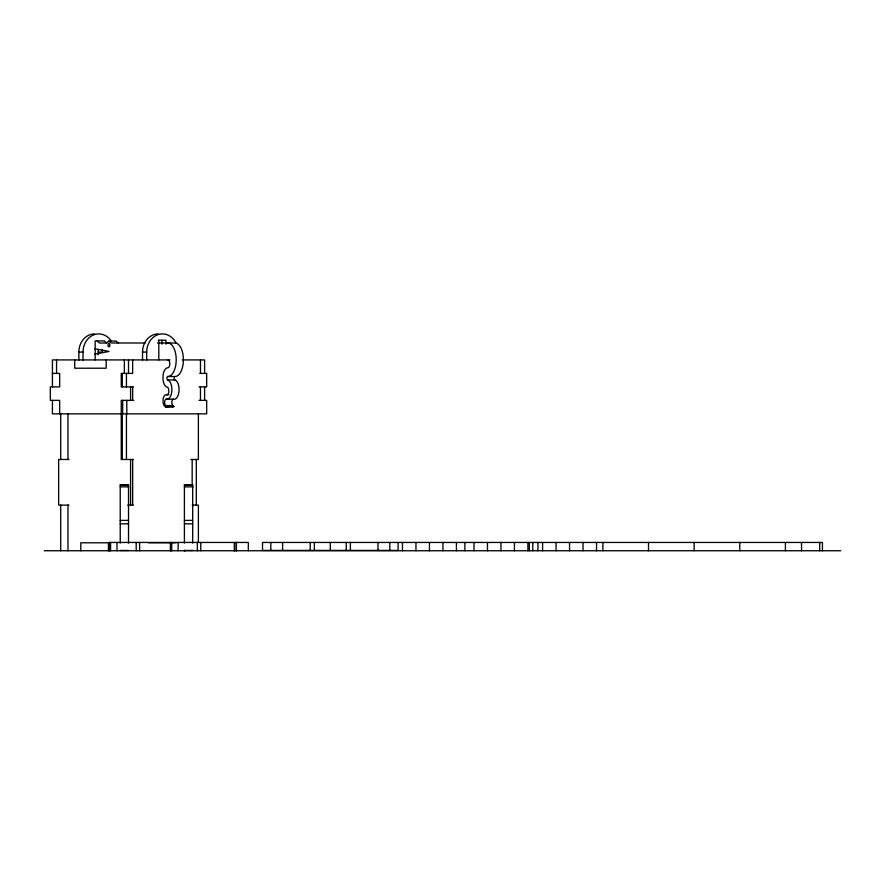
<?xml version="1.0" encoding="UTF-8"?>
<svg xmlns="http://www.w3.org/2000/svg" width="885" height="885" viewBox="0 0 885 885"><rect width="100%" height="100%" fill="white"/><g stroke="black" fill="none" stroke-linecap="round" stroke-linejoin="round"><path stroke-width="1.33" d="M97.239 340.913L99.319 342.993L106.499 342.993L108.888 341.068L116.079 341.068L118.468 342.993M167.829 359.918A3.916 1.958 -90 0 1 169.787 363.835A3.916 1.958 -90 0 1 167.829 367.751A9.735 4.868 90 0 0 162.962 377.486A9.104 4.547 -90 0 0 167.232 387.11A3.872 1.936 -90 0 1 168.825 391.568A3.872 1.936 -90 0 1 166.59 394.743A6.162 3.075 -90 0 0 163.05 399.81A6.162 3.075 -90 0 0 165.572 406.901L173.914 406.602L172.874 405.573A3.308 1.659 90 0 1 171.845 401.934A3.308 1.659 90 0 1 173.405 399.168A9.735 4.868 90 0 0 179.013 391.181A9.735 4.868 90 0 0 175.02 379.964A1.715 0.852 -90 0 1 174.157 378.249A1.715 0.852 -90 0 1 175.02 376.534A16.771 8.385 -90 0 0 183.405 359.764A16.771 8.385 -90 0 0 175.02 342.993L157.53 342.993M165.572 406.901L173.914 406.602M94.684 354.199L109.01 351.456L94.684 348.723M158.26 340.227L166.004 340.227L166.004 344.176M145.284 342.993L111.289 342.993L108.888 341.068M78.876 360.151L78.876 352.075L83.024 352.075A18.165 15.731 -90 0 1 93.699 334.873A18.165 15.731 -90 0 1 111.245 341.024M98.202 352.075L102.35 352.075L102.35 349.486M142.529 360.151L142.529 352.075L146.678 352.075A18.165 15.731 -90 0 1 158.338 334.53A18.165 15.731 -90 0 1 176.038 342.993M169.975 359.918L52.414 359.918L52.414 386.889M182.288 359.918L204.612 359.918L204.612 373.404M52.414 373.404L59.671 373.404L59.671 386.889L50.345 386.889L50.345 400.363L59.671 400.363L59.671 413.848M199.866 373.404L206.681 373.404L206.681 386.889L199.081 386.889M166.723 406.602L165.683 405.573A3.308 1.659 90 0 1 164.654 401.934A3.308 1.659 90 0 1 166.225 399.168A9.735 4.868 90 0 0 171.834 391.181A9.735 4.868 90 0 0 167.829 379.964A1.715 0.852 90 0 1 166.977 378.249A1.715 0.852 90 0 1 167.829 376.534L175.02 376.534M167.829 379.964L175.02 379.964M133.347 386.889L121.256 386.889L121.256 373.404L132.661 373.404L132.661 359.918M166.59 394.743L168.991 394.743M166.225 399.168L173.405 399.168M133.701 400.363L121.256 400.363L121.256 459.481L133.347 459.481M199.081 400.363L206.681 400.363L206.681 413.848L52.414 413.848L52.414 400.363M165.683 405.573L172.874 405.573M69.008 459.481L58.642 459.481L58.642 505.114L69.008 505.114M190.784 459.481L198.384 459.481L198.384 413.848M120.227 484.914L128.524 484.914M184.401 484.914L192.698 484.914M120.227 486.85L128.867 486.85M184.401 486.85L193.03 486.85M127.683 505.114L133.347 505.114M192.167 505.114L198.384 505.114L198.384 542.45M120.227 520.391L128.524 520.391M184.401 520.391L192.698 520.391M120.227 523.809L128.524 523.809M184.401 523.809L192.698 523.809M148.603 542.782L176.215 542.782M120.227 550.448L128.524 550.448M184.401 550.448L192.698 550.448M44.25 550.747L840.75 550.747M106.499 342.993L104.43 340.913L95.171 340.913L95.171 359.918M822.442 550.747L822.442 542.45L262.513 542.45L262.513 550.415L398.106 550.415L398.106 542.45M819.709 542.45L819.709 550.747M801.544 542.45L801.544 550.747M785.404 542.45L785.404 550.747M739.771 542.45L739.771 550.747M694.139 542.45L694.139 550.747M648.506 542.45L648.506 550.747M602.873 542.45L602.873 550.747M596.523 542.45L596.523 550.747M583.038 542.45L583.038 550.747M569.553 542.45L569.553 550.747M556.068 542.45L556.068 550.747M542.593 542.45L542.593 550.747M537.958 542.45L537.958 550.747M532.803 542.45L532.803 550.747M529.352 542.45L529.352 550.747M527.914 542.45L527.914 550.747M514.428 542.45L514.428 550.747M500.943 542.45L500.943 550.747M487.469 542.45L487.469 550.747M473.984 542.45L473.984 550.747M464.879 542.45L464.879 550.747M456.417 542.45L456.417 550.747M442.931 542.45L442.931 550.747M429.446 542.45L429.446 550.747M415.961 542.45L415.961 550.747M402.487 542.45L402.487 550.747M389.809 542.45L389.809 550.415M378.017 542.45L378.017 550.415M350.405 542.45L350.405 550.415M346.256 542.45L346.256 550.415M330.304 542.45L330.304 550.415M314.363 542.45L314.363 550.415M310.215 542.45L310.215 550.415M282.603 542.45L282.603 550.415M270.81 542.45L270.81 550.415M248.32 550.747L248.32 542.45L109.253 542.45L109.253 550.747M236.395 542.45L236.395 550.747M236.24 542.45L236.24 550.747M234.304 542.45L234.304 551.09M204.612 386.889L204.612 400.363M200.762 542.45L200.762 550.747M200.464 359.918L200.464 373.404M200.464 386.889L200.464 400.363M197.344 542.45L197.344 550.747M196.315 459.481L196.315 505.114M192.698 543.113L192.698 484.759L184.401 484.759L184.401 543.113M192.167 459.481L192.167 484.98M184.401 550.282L184.423 551.09M178.128 542.45L178.128 550.747M171.734 542.45L171.734 550.747M170.705 542.45L170.705 550.747M170.407 542.45L170.407 550.747M161.855 340.227L161.855 344.176M158.813 340.227L158.813 359.918M146.678 352.075L146.678 360.151M139.62 542.45L139.62 550.747M136.19 542.45L136.19 550.747M132.661 386.889L132.661 400.363M132.661 459.481L132.661 505.114M130.582 386.889L130.582 400.363M130.582 459.481L130.582 505.114M128.513 359.918L128.513 373.404M128.524 543.113L128.524 484.759L120.227 484.759L120.227 543.113M126.809 400.363L126.809 413.848M126.433 373.404L126.433 386.889M126.433 413.848L126.433 459.481M124.365 359.918L124.365 373.404M122.661 400.363L122.661 413.848M122.285 373.404L122.285 386.889M122.285 413.848L122.285 459.481M116.975 542.45L116.975 550.747M110.581 542.45L110.581 550.747M109.552 542.45L109.552 550.747M108.424 550.747L108.424 542.782L80.8 542.782L80.8 550.747M106.2 359.918L106.2 368.215L74.727 368.215L74.727 359.918M98.202 349.486L98.202 354.697M83.024 352.075L83.024 360.151M67.968 413.848L67.968 459.481M67.968 505.114L67.968 550.747M60.711 413.848L60.711 459.481M60.711 505.114L60.711 550.747M56.563 359.918L56.563 373.404M167.829 342.993A16.771 8.385 90 0 1 176.215 359.764A16.771 8.385 90 0 1 167.829 376.534M172.763 406.901A6.162 3.075 -90 0 1 171.989 406.425M142.529 352.075A18.165 15.731 -90 0 1 158.26 333.91M78.876 352.075A18.165 15.731 -90 0 1 94.606 333.91M109.663 346.002A1.77 0.885 -90 0 0 108.888 343.347A1.77 0.885 -90 0 0 108.125 346.002A1.77 0.885 -90 0 0 109.663 346.002"/></g></svg>
